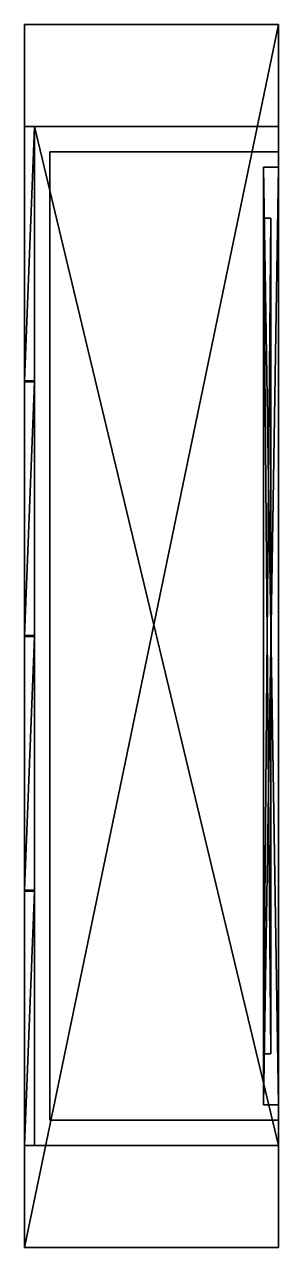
# Model space of a CAD drawing. Header units: metres. Extents: x -46 to 153, y -1 to 83.
# Drawn here: x 152.9 to 153.4, y 38.8 to 41.2 of the extents above; entities that cross this region are included whole.
import ezdxf

# ---------------------------------------------------------------- set-up
doc = ezdxf.new("R2010")
doc.units = ezdxf.units.M
doc.header["$LTSCALE"] = 0.018
doc.linetypes.add('HIDDEN', pattern=[9.525, 6.35, -3.175])
for name, color, linetype in [('3DFURNIT', 2, 'Continuous'), ('FURNITUR', 2, 'Continuous'), ('LAYER-ON', 4, 'Continuous')]:
    doc.layers.add(name, color=color, linetype=linetype)

# ---------------------------------------------------------------- blocks, each defined once
blk = doc.blocks.new('cwdi110')
at = {"layer": '3DFURNIT', "color": 34}
blk.add_3dface([(0.38, -0.015, 1.1), (2.02, -0.015, 1.1), (2.02, -0.015, 2.1), (0.38, -0.015, 2.1)], dxfattribs=at)
at = {"layer": 'FURNITUR'}
for p, q in [((2.4, 0), (0, 0)), ((0, 0), (0, -0.5)), ((2.4, -0.5), (2.4, 0)), ((0, -0.5), (2.4, -0.5))]:
    blk.add_line(p, q, dxfattribs=at)
at = {"layer": 'FURNITUR', "linetype": 'HIDDEN'}
for p, q in [((0.2, 0), (0.2, -0.5)), ((2.2, 0), (2.2, -0.5))]:
    blk.add_line(p, q, dxfattribs=at)
at = {"layer": 'FURNITUR'}
blk.add_lwpolyline([(0.28, 0), (0.28, -0.03), (2.12, -0.03), (2.12, 0)], dxfattribs=at)
at = {"layer": '3DFURNIT', "color": 112}
mesh = blk.add_polyface(dxfattribs=at)
corners = [(0, 0, 0.87), (0, 0, 0.9), (2.4, 0, 0.87), (2.4, 0, 0.9), (2.4, -0.5, 0.87), (2.4, -0.5, 0.9), (0, -0.5, 0.9), (0, -0.5, 0.87)]
mesh.append_faces([[corners[k] for k in face] for face in [(7, 0, 4, 4), (2, 4, 0, 0)]], dxfattribs={"vtx1": -1, "vtx2": -1, "color": 112})
mesh.append_faces([[corners[k] for k in face] for face in [(2, 0, 1, 1), (1, 3, 2, 2), (0, 7, 6, 6), (6, 1, 0, 0), (1, 6, 5, 5), (5, 3, 1, 1), (4, 2, 3, 3), (3, 5, 4, 4), (7, 4, 5, 5), (5, 6, 7, 7)]], dxfattribs={"vtx2": -1, "vtx3": -1, "color": 112})
at = {"layer": '3DFURNIT', "color": 157}
mesh = blk.add_polyface(dxfattribs=at)
corners = [(0.2, 0, 0.1), (0.2, -0.48, 0.1), (0.2, -0.48, 0.77), (0.2, 0, 0.77), (2.2, 0, 0.1), (2.2, 0, 0.77), (2.2, -0.48, 0.77), (2.2, -0.48, 0.1)]
mesh.append_faces([[corners[k] for k in face] for face in [(4, 1, 0, 0), (2, 5, 3, 3)]], dxfattribs={"vtx0": -1, "vtx2": -1, "color": 157})
mesh.append_faces([[corners[k] for k in face] for face in [(7, 1, 4, 4), (0, 1, 3, 3), (2, 3, 1, 1), (6, 5, 2, 2)]], dxfattribs={"vtx1": -1, "vtx2": -1, "color": 157})
mesh.append_faces([[corners[k] for k in face] for face in [(0, 3, 5, 5), (5, 4, 0, 0), (7, 4, 5, 5), (5, 6, 7, 7)]], dxfattribs={"vtx2": -1, "vtx3": -1, "color": 157})
at = {"layer": '3DFURNIT', "color": 231}
mesh = blk.add_polyface(dxfattribs=at)
corners = [(2.15, 0), (2.15, 0, 0.1), (2.15, -0.45), (2.15, -0.45, 0.1), (0.25, -0.45), (0.25, -0.45, 0.1), (0.25, 0, 0.1), (0.25, 0)]
mesh.append_faces([[corners[k] for k in face] for face in [(7, 6, 1, 1), (1, 0, 7, 7), (2, 0, 1, 1), (1, 3, 2, 2), (4, 2, 3, 3), (3, 5, 4, 4), (7, 4, 5, 5), (5, 6, 7, 7)]], dxfattribs={"vtx2": -1, "vtx3": -1, "color": 231})
mesh = blk.add_polyface(dxfattribs=at)
corners = [(2.15, 0, 0.77), (2.15, 0, 0.87), (2.15, -0.45, 0.77), (2.15, -0.45, 0.87), (0.25, -0.45, 0.77), (0.25, -0.45, 0.87), (0.25, 0, 0.87), (0.25, 0, 0.77)]
mesh.append_faces([[corners[k] for k in face] for face in [(7, 6, 1, 1), (1, 0, 7, 7), (2, 0, 1, 1), (1, 3, 2, 2), (4, 2, 3, 3), (3, 5, 4, 4), (7, 4, 5, 5), (5, 6, 7, 7)]], dxfattribs={"vtx2": -1, "vtx3": -1, "color": 231})
at = {"layer": '3DFURNIT', "color": 157}
mesh = blk.add_polyface(dxfattribs=at)
corners = [(0.28, 0, 1), (2.12, 0, 1), (2.02, -0.015, 2.1), (0.38, -0.015, 2.1), (0.38, -0.015, 1.1), (2.02, -0.015, 1.1), (2.12, 0, 2.2), (0.28, 0, 2.2), (2.02, -0.03, 2.1), (2.12, -0.03, 1), (2.02, -0.03, 1.1), (2.12, -0.03, 2.2), (0.38, -0.03, 2.1), (0.38, -0.03, 1.1), (0.28, -0.03, 1), (0.28, -0.03, 2.2)]
mesh.append_faces([[corners[k] for k in face] for face in [(10, 9, 13, 13), (11, 12, 15, 15), (8, 11, 10, 10), (9, 10, 11, 11)]], dxfattribs={"vtx0": -1, "vtx1": -1, "vtx2": -1, "color": 157})
mesh.append_faces([[corners[k] for k in face] for face in [(13, 9, 14, 14), (11, 8, 12, 12), (15, 12, 13, 13), (13, 14, 15, 15)]], dxfattribs={"vtx0": -1, "vtx2": -1, "vtx3": -1, "color": 157})
mesh.append_faces([[corners[k] for k in face] for face in [(3, 4, 12, 12), (13, 12, 4, 4), (5, 2, 10, 10), (8, 10, 2, 2), (2, 3, 8, 8), (12, 8, 3, 3), (4, 5, 13, 13), (10, 13, 5, 5)]], dxfattribs={"vtx1": -1, "vtx2": -1, "color": 157})
mesh.append_faces([[corners[k] for k in face] for face in [(6, 1, 9, 9), (9, 11, 6, 6), (0, 7, 15, 15), (15, 14, 0, 0), (1, 0, 14, 14), (14, 9, 1, 1), (7, 6, 11, 11), (11, 15, 7, 7)]], dxfattribs={"vtx2": -1, "vtx3": -1, "color": 157})
mesh = blk.add_polyface(dxfattribs=at)
corners = [(0.2, -0.48, 0.1), (0.701, -0.48, 0.1), (1.201, -0.48, 0.1), (1.701, -0.48, 0.1), (2.2, -0.48, 0.1), (0.699, -0.48, 0.1), (1.199, -0.48, 0.1), (1.699, -0.48, 0.1), (0.2, -0.48, 0.8), (0.699, -0.48, 0.8), (1.199, -0.48, 0.8), (0.701, -0.48, 0.8), (1.699, -0.48, 0.8), (1.201, -0.48, 0.8), (2.2, -0.48, 0.8), (1.701, -0.48, 0.8), (0.699, -0.5, 0.1), (0.699, -0.5, 0.8), (0.2, -0.5, 0.8), (0.2, -0.5, 0.1), (1.199, -0.5, 0.1), (1.199, -0.5, 0.8), (0.701, -0.5, 0.8), (0.701, -0.5, 0.1), (2.2, -0.5, 0.1), (2.2, -0.5, 0.8), (1.701, -0.5, 0.8), (1.701, -0.5, 0.1), (1.699, -0.5, 0.1), (1.699, -0.5, 0.8), (1.201, -0.5, 0.8), (1.201, -0.5, 0.1)]
mesh.append_faces([[corners[k] for k in face] for face in [(16, 0, 5, 5), (8, 17, 9, 9)]], dxfattribs={"vtx0": -1, "vtx2": -1, "color": 157})
mesh.append_faces([[corners[k] for k in face] for face in [(23, 1, 20, 20), (6, 20, 1, 1), (31, 2, 28, 28), (7, 28, 2, 2), (27, 3, 24, 24), (4, 24, 3, 3), (0, 19, 8, 8), (18, 8, 19, 19), (1, 23, 11, 11), (22, 11, 23, 23), (2, 31, 13, 13), (30, 13, 31, 31), (3, 27, 15, 15), (26, 15, 27, 27), (18, 17, 8, 8)]], dxfattribs={"vtx1": -1, "vtx2": -1, "color": 157})
mesh.append_faces([[corners[k] for k in face] for face in [(16, 19, 0, 0), (24, 4, 14, 14), (14, 25, 24, 24), (16, 5, 9, 9), (9, 17, 16, 16), (20, 6, 10, 10), (10, 21, 20, 20), (28, 7, 12, 12), (12, 29, 28, 28), (11, 22, 21, 21), (21, 10, 11, 11), (13, 30, 29, 29), (29, 12, 13, 13), (15, 26, 25, 25), (25, 14, 15, 15), (19, 16, 17, 17), (17, 18, 19, 19), (23, 20, 21, 21), (21, 22, 23, 23), (27, 24, 25, 25), (25, 26, 27, 27), (31, 28, 29, 29), (29, 30, 31, 31)]], dxfattribs={"vtx2": -1, "vtx3": -1, "color": 157})

msp = doc.modelspace()

# ---------------------------------------------------------------- block references
at = {"layer": 'LAYER-ON', "rotation": 270}
msp.add_blockref('cwdi110', (153.4, 41.2), dxfattribs=at)

doc.saveas('drawing.dxf')
